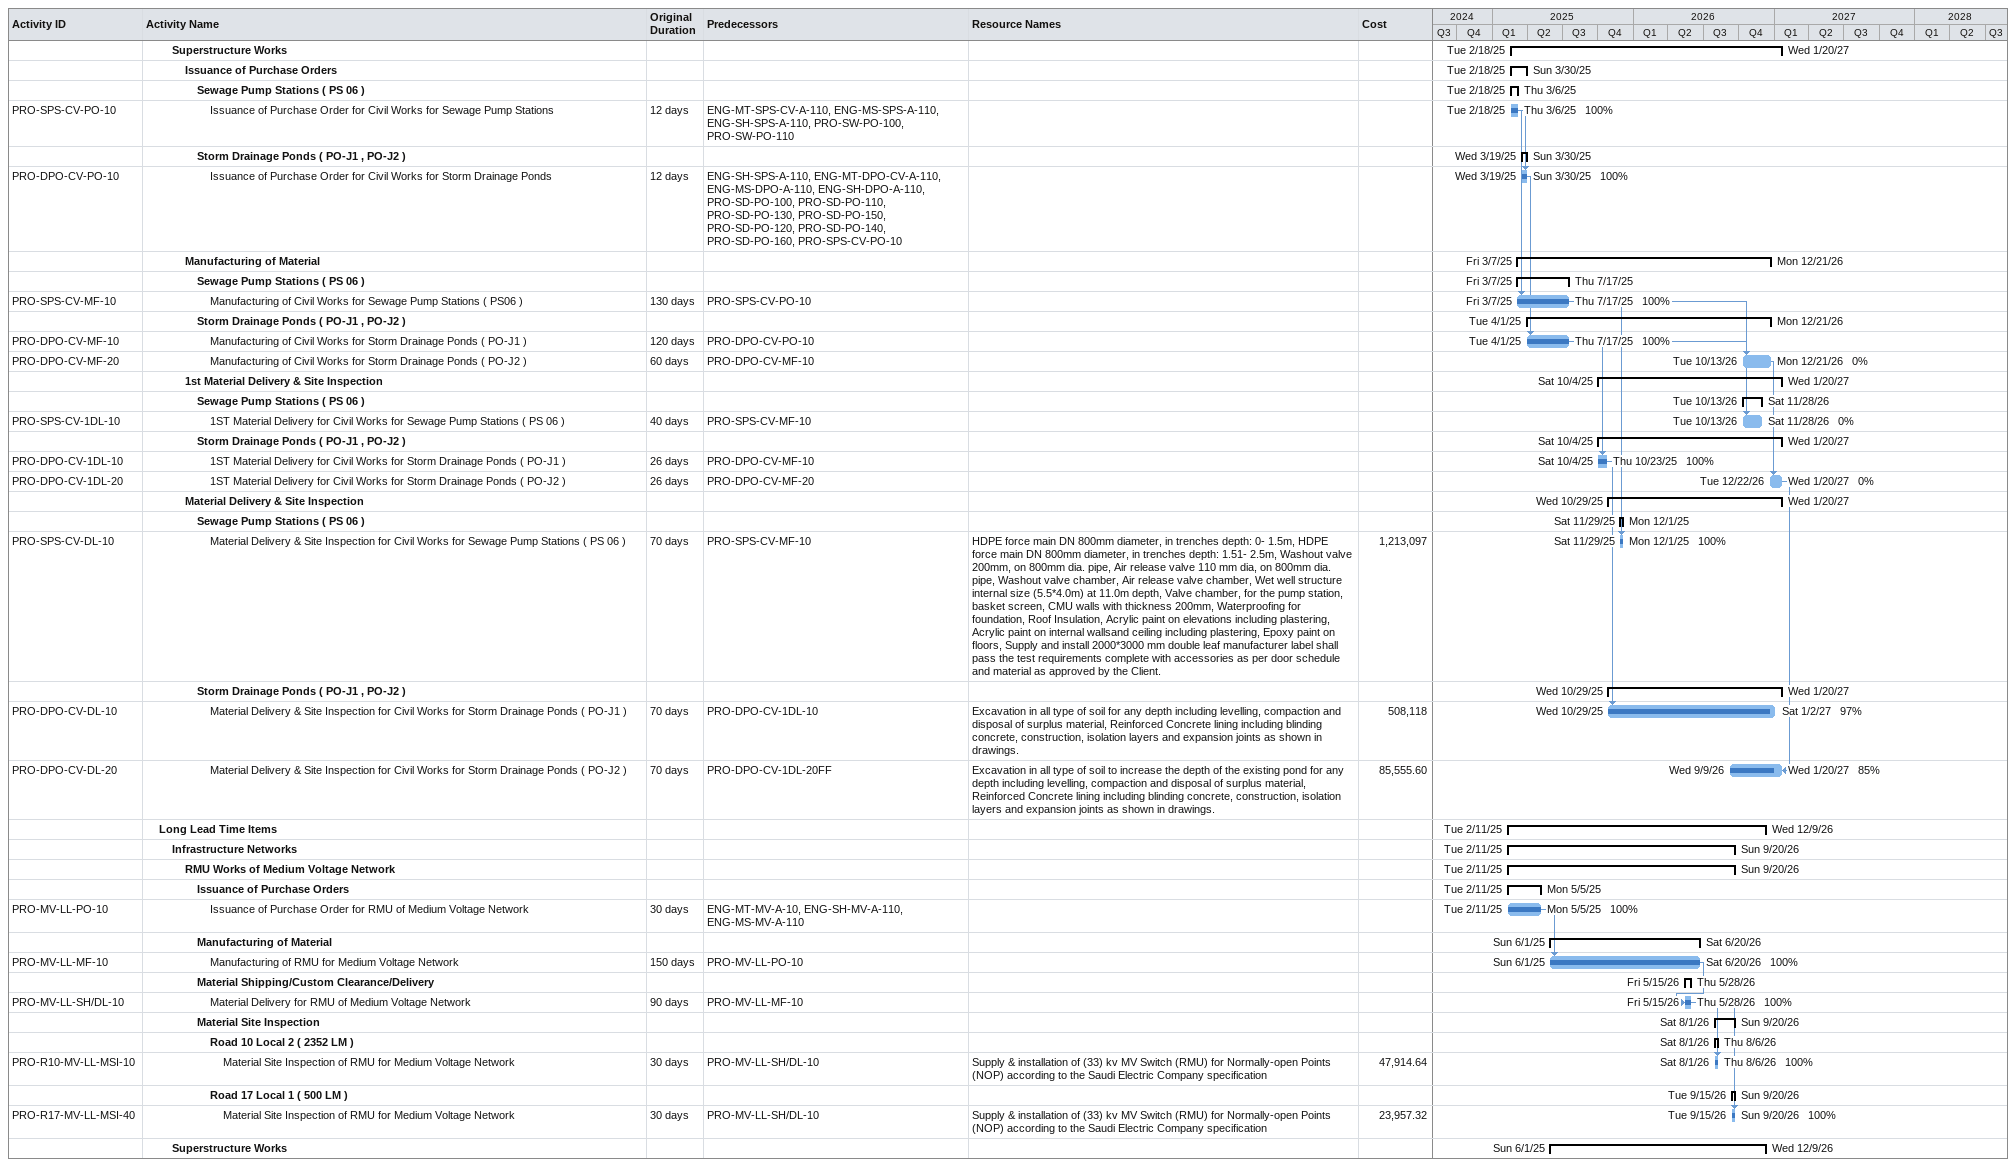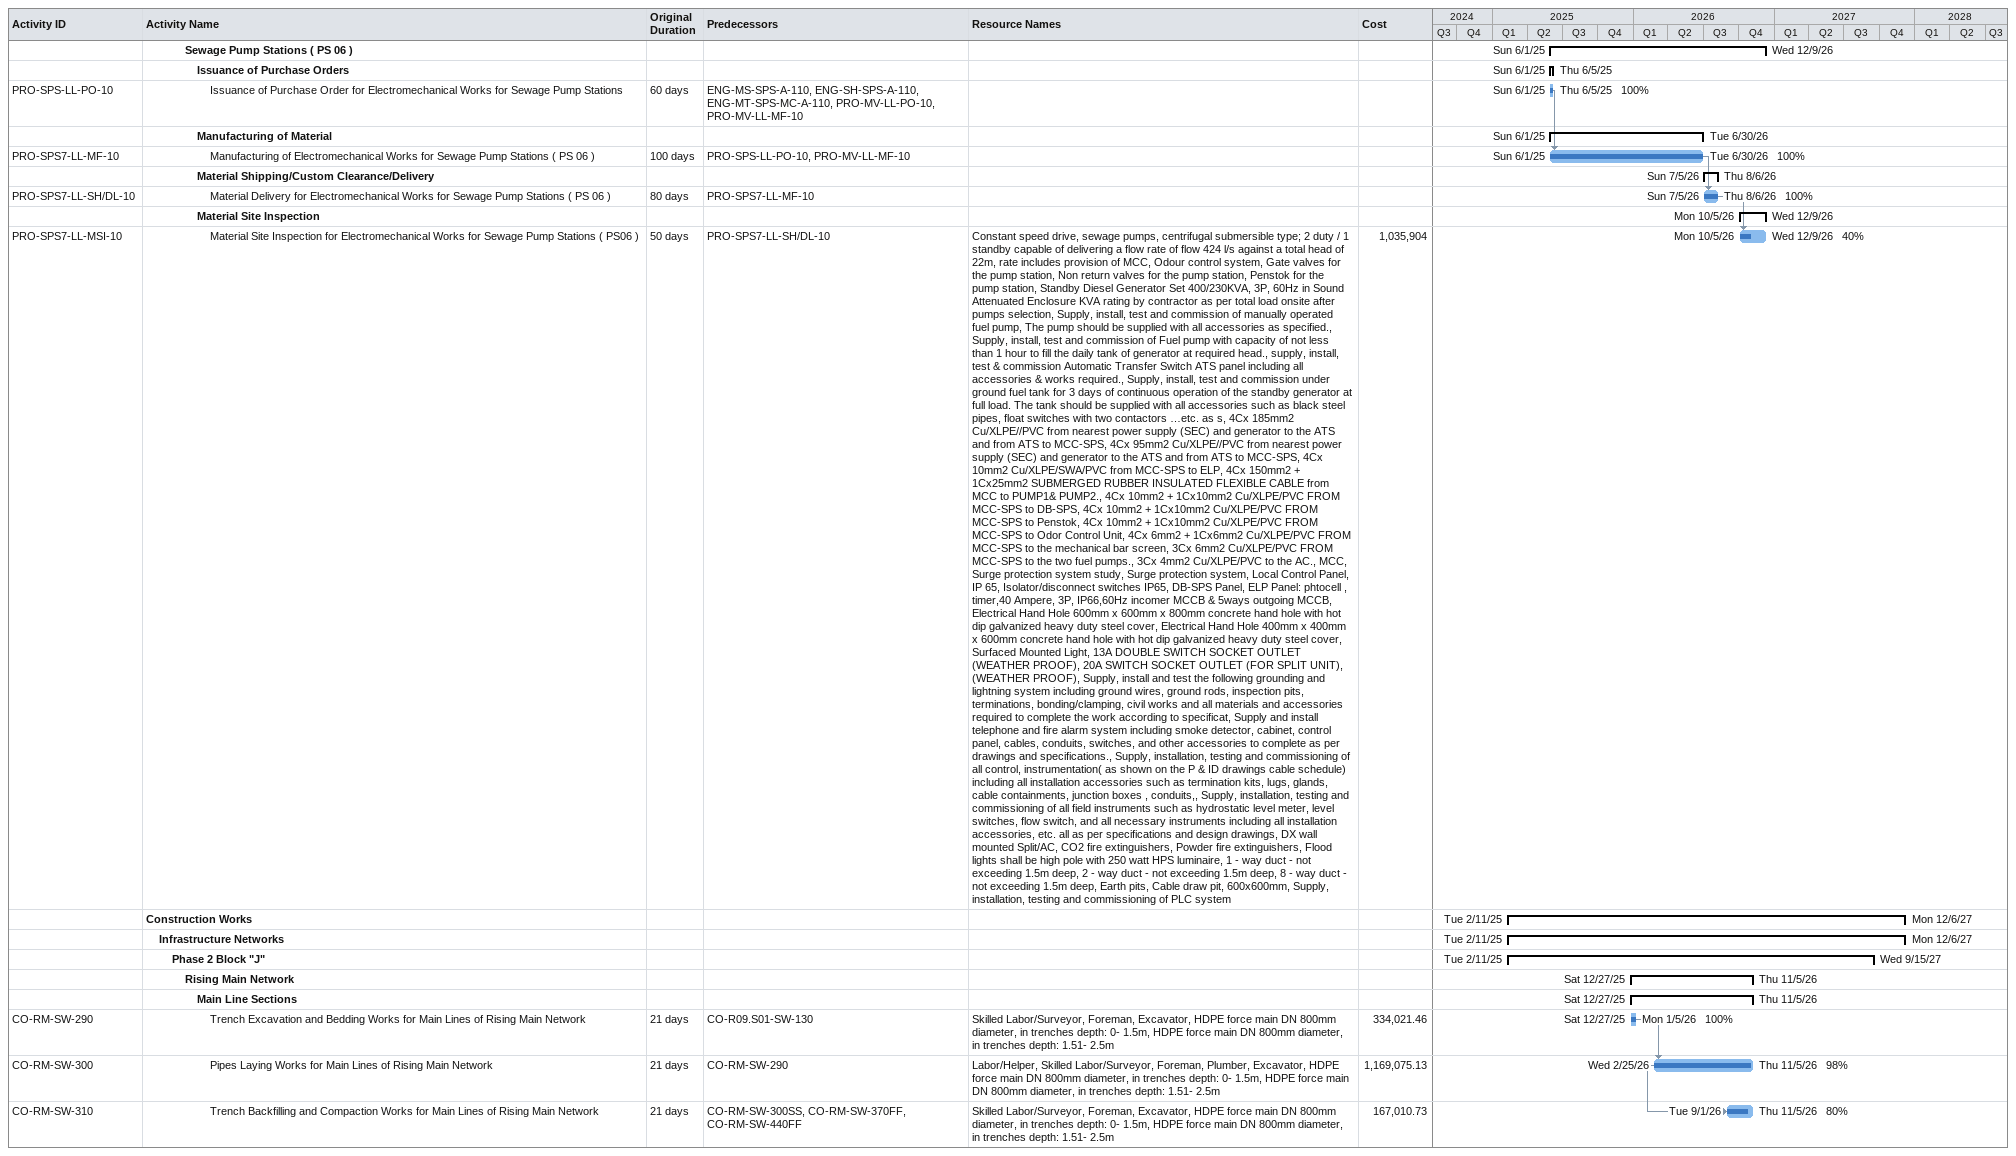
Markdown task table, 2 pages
| ID | Level | Task | Original duration | Start | Finish | Predecessors | Resources | % complete | Cost |
|---|---|---|---|---|---|---|---|---|---|
|  | 3 | **Superstructure Works** |  | 2025-02-18 | 2027-01-20 |  |  |  |  |
|  | 4 | **Issuance of Purchase Orders** |  | 2025-02-18 | 2025-03-30 |  |  |  |  |
|  | 5 | **Sewage Pump Stations ( PS 06 )** |  | 2025-02-18 | 2025-03-06 |  |  |  |  |
| PRO-SPS-CV-PO-10 | 6 | Issuance of Purchase Order for Civil Works for Sewage Pump Stations | 12d | 2025-02-18 | 2025-03-06 | ENG-MT-SPS-CV-A-110, ENG-MS-SPS-A-110, ENG-SH-SPS-A-110, PRO-SW-PO-100, PRO-SW-PO-110 |  | 100 |  |
|  | 5 | **Storm Drainage Ponds ( PO-J1 , PO-J2 )** |  | 2025-03-19 | 2025-03-30 |  |  |  |  |
| PRO-DPO-CV-PO-10 | 6 | Issuance of Purchase Order for Civil Works for Storm Drainage Ponds | 12d | 2025-03-19 | 2025-03-30 | ENG-SH-SPS-A-110, ENG-MT-DPO-CV-A-110, ENG-MS-DPO-A-110, ENG-SH-DPO-A-110, PRO-SD-PO-100, PRO-SD-PO-110, PRO-SD-PO-130, PRO-SD-PO-150, PRO-SD-PO-120, PRO-SD-PO-140, PRO-SD-PO-160, PRO-SPS-CV-PO-10 |  | 100 |  |
|  | 4 | **Manufacturing of Material** |  | 2025-03-07 | 2026-12-21 |  |  |  |  |
|  | 5 | **Sewage Pump Stations ( PS 06 )** |  | 2025-03-07 | 2025-07-17 |  |  |  |  |
| PRO-SPS-CV-MF-10 | 6 | Manufacturing of Civil Works for Sewage Pump Stations ( PS06 ) | 130d | 2025-03-07 | 2025-07-17 | PRO-SPS-CV-PO-10 |  | 100 |  |
|  | 5 | **Storm Drainage Ponds ( PO-J1 , PO-J2 )** |  | 2025-04-01 | 2026-12-21 |  |  |  |  |
| PRO-DPO-CV-MF-10 | 6 | Manufacturing of Civil Works for Storm Drainage Ponds ( PO-J1 ) | 120d | 2025-04-01 | 2025-07-17 | PRO-DPO-CV-PO-10 |  | 100 |  |
| PRO-DPO-CV-MF-20 | 6 | Manufacturing of Civil Works for Storm Drainage Ponds ( PO-J2 ) | 60d | 2026-10-13 | 2026-12-21 | PRO-DPO-CV-MF-10 |  | 0 |  |
|  | 4 | **1st Material Delivery & Site Inspection** |  | 2025-10-04 | 2027-01-20 |  |  |  |  |
|  | 5 | **Sewage Pump Stations ( PS 06 )** |  | 2026-10-13 | 2026-11-28 |  |  |  |  |
| PRO-SPS-CV-1DL-10 | 6 | 1ST Material Delivery for Civil Works for Sewage Pump Stations ( PS 06 ) | 40d | 2026-10-13 | 2026-11-28 | PRO-SPS-CV-MF-10 |  | 0 |  |
|  | 5 | **Storm Drainage Ponds ( PO-J1 , PO-J2 )** |  | 2025-10-04 | 2027-01-20 |  |  |  |  |
| PRO-DPO-CV-1DL-10 | 6 | 1ST Material Delivery for Civil Works for Storm Drainage Ponds ( PO-J1 ) | 26d | 2025-10-04 | 2025-10-23 | PRO-DPO-CV-MF-10 |  | 100 |  |
| PRO-DPO-CV-1DL-20 | 6 | 1ST Material Delivery for Civil Works for Storm Drainage Ponds ( PO-J2 ) | 26d | 2026-12-22 | 2027-01-20 | PRO-DPO-CV-MF-20 |  | 0 |  |
|  | 4 | **Material Delivery & Site Inspection** |  | 2025-10-29 | 2027-01-20 |  |  |  |  |
|  | 5 | **Sewage Pump Stations ( PS 06 )** |  | 2025-11-29 | 2025-12-01 |  |  |  |  |
| PRO-SPS-CV-DL-10 | 6 | Material Delivery & Site Inspection for Civil Works for Sewage Pump Stations ( PS 06 ) | 70d | 2025-11-29 | 2025-12-01 | PRO-SPS-CV-MF-10 | HDPE force main DN 800mm diameter, in trenches depth: 0- 1.5m, HDPE force main DN 800mm diameter, in trenches depth: 1.51- 2.5m, Washout valve 200mm, on 800mm dia. pipe, Air release valve 110 mm dia, on 800mm dia. pipe, Washout valve chamber, Air release valve chamber, Wet well structure internal size (5.5*4.0m) at 11.0m depth, Valve chamber, for the pump station, basket screen, CMU walls with thickness 200mm, Waterproofing for foundation, Roof Insulation, Acrylic paint on elevations including plastering, Acrylic paint on internal wallsand ceiling including plastering, Epoxy paint on floors, Supply and install 2000*3000 mm double leaf manufacturer label shall pass the test requirements complete with accessories as per door schedule and material as approved by the Client. | 100 | 1213097 |
|  | 5 | **Storm Drainage Ponds ( PO-J1 , PO-J2 )** |  | 2025-10-29 | 2027-01-20 |  |  |  |  |
| PRO-DPO-CV-DL-10 | 6 | Material Delivery & Site Inspection for Civil Works for Storm Drainage Ponds ( PO-J1 ) | 70d | 2025-10-29 | 2027-01-02 | PRO-DPO-CV-1DL-10 | Excavation in all type of soil for any depth including levelling, compaction and disposal of surplus material, Reinforced Concrete lining including blinding concrete, construction, isolation layers and expansion joints as shown in drawings. | 97 | 508118 |
| PRO-DPO-CV-DL-20 | 6 | Material Delivery & Site Inspection for Civil Works for Storm Drainage Ponds ( PO-J2 ) | 70d | 2026-09-09 | 2027-01-20 | PRO-DPO-CV-1DL-20FF | Excavation in all type of soil to increase the depth of the existing pond for any depth including levelling, compaction and disposal of surplus material, Reinforced Concrete lining including blinding concrete, construction, isolation layers and expansion joints as shown in drawings. | 85 | 85555.60 |
|  | 2 | **Long Lead Time Items** |  | 2025-02-11 | 2026-12-09 |  |  |  |  |
|  | 3 | **Infrastructure Networks** |  | 2025-02-11 | 2026-09-20 |  |  |  |  |
|  | 4 | **RMU Works of Medium Voltage Network** |  | 2025-02-11 | 2026-09-20 |  |  |  |  |
|  | 5 | **Issuance of Purchase Orders** |  | 2025-02-11 | 2025-05-05 |  |  |  |  |
| PRO-MV-LL-PO-10 | 6 | Issuance of Purchase Order for RMU of Medium Voltage Network | 30d | 2025-02-11 | 2025-05-05 | ENG-MT-MV-A-10, ENG-SH-MV-A-110, ENG-MS-MV-A-110 |  | 100 |  |
|  | 5 | **Manufacturing of Material** |  | 2025-06-01 | 2026-06-20 |  |  |  |  |
| PRO-MV-LL-MF-10 | 6 | Manufacturing of RMU for Medium Voltage Network | 150d | 2025-06-01 | 2026-06-20 | PRO-MV-LL-PO-10 |  | 100 |  |
|  | 5 | **Material Shipping/Custom Clearance/Delivery** |  | 2026-05-15 | 2026-05-28 |  |  |  |  |
| PRO-MV-LL-SH/DL-10 | 6 | Material Delivery for RMU of Medium Voltage Network | 90d | 2026-05-15 | 2026-05-28 | PRO-MV-LL-MF-10 |  | 100 |  |
|  | 5 | **Material Site Inspection** |  | 2026-08-01 | 2026-09-20 |  |  |  |  |
|  | 6 | **Road 10 Local 2 ( 2352 LM )** |  | 2026-08-01 | 2026-08-06 |  |  |  |  |
| PRO-R10-MV-LL-MSI-10 | 7 | Material Site Inspection of RMU for Medium Voltage Network | 30d | 2026-08-01 | 2026-08-06 | PRO-MV-LL-SH/DL-10 | Supply & installation of (33) kv MV Switch (RMU) for Normally-open Points (NOP) according to the Saudi Electric Company specification | 100 | 47914.64 |
|  | 6 | **Road 17 Local 1 ( 500 LM )** |  | 2026-09-15 | 2026-09-20 |  |  |  |  |
| PRO-R17-MV-LL-MSI-40 | 7 | Material Site Inspection of RMU for Medium Voltage Network | 30d | 2026-09-15 | 2026-09-20 | PRO-MV-LL-SH/DL-10 | Supply & installation of (33) kv MV Switch (RMU) for Normally-open Points (NOP) according to the Saudi Electric Company specification | 100 | 23957.32 |
|  | 3 | **Superstructure Works** |  | 2025-06-01 | 2026-12-09 |  |  |  |  |
|  | 4 | **Sewage Pump Stations ( PS 06 )** |  | 2025-06-01 | 2026-12-09 |  |  |  |  |
|  | 5 | **Issuance of Purchase Orders** |  | 2025-06-01 | 2025-06-05 |  |  |  |  |
| PRO-SPS-LL-PO-10 | 6 | Issuance of Purchase Order for Electromechanical Works for Sewage Pump Stations | 60d | 2025-06-01 | 2025-06-05 | ENG-MS-SPS-A-110, ENG-SH-SPS-A-110, ENG-MT-SPS-MC-A-110, PRO-MV-LL-PO-10, PRO-MV-LL-MF-10 |  | 100 |  |
|  | 5 | **Manufacturing of Material** |  | 2025-06-01 | 2026-06-30 |  |  |  |  |
| PRO-SPS7-LL-MF-10 | 6 | Manufacturing of Electromechanical Works for Sewage Pump Stations ( PS 06 ) | 100d | 2025-06-01 | 2026-06-30 | PRO-SPS-LL-PO-10, PRO-MV-LL-MF-10 |  | 100 |  |
|  | 5 | **Material Shipping/Custom Clearance/Delivery** |  | 2026-07-05 | 2026-08-06 |  |  |  |  |
| PRO-SPS7-LL-SH/DL-10 | 6 | Material Delivery for Electromechanical Works for Sewage Pump Stations ( PS 06 ) | 80d | 2026-07-05 | 2026-08-06 | PRO-SPS7-LL-MF-10 |  | 100 |  |
|  | 5 | **Material Site Inspection** |  | 2026-10-05 | 2026-12-09 |  |  |  |  |
| PRO-SPS7-LL-MSI-10 | 6 | Material Site Inspection for Electromechanical Works for Sewage Pump Stations ( PS06 ) | 50d | 2026-10-05 | 2026-12-09 | PRO-SPS7-LL-SH/DL-10 | Constant speed drive, sewage pumps, centrifugal submersible type; 2 duty / 1 standby capable of delivering a flow rate of flow 424 l/s against a total head of 22m, rate includes provision of MCC, Odour control system, Gate valves for the pump station, Non return valves for the pump station, Penstok for the pump station, Standby Diesel Generator Set 400/230KVA, 3P, 60Hz in Sound Attenuated Enclosure KVA rating by contractor as per total load onsite after pumps selection, Supply, install, test and commission of manually operated fuel pump, The pump should be supplied with all accessories as specified., Supply, install, test and commission of Fuel pump with capacity of not less than 1 hour to fill the daily tank of generator at required head., supply, install, test & commission Automatic Transfer Switch ATS panel including all accessories & works required., Supply, install, test and commission under ground fuel tank for 3 days of continuous operation of the standby generator at full load. The tank should be supplied with all accessories such as black steel pipes, float switches with two contactors …etc. as s, 4Cx 185mm2 Cu/XLPE//PVC from nearest power supply (SEC) and generator to the ATS and from ATS to MCC-SPS, 4Cx 95mm2 Cu/XLPE//PVC from nearest power supply (SEC) and generator to the ATS and from ATS to MCC-SPS, 4Cx 10mm2 Cu/XLPE/SWA/PVC from MCC-SPS to ELP, 4Cx 150mm2 + 1Cx25mm2 SUBMERGED RUBBER INSULATED FLEXIBLE CABLE from MCC to PUMP1& PUMP2., 4Cx 10mm2 + 1Cx10mm2 Cu/XLPE/PVC FROM MCC-SPS to DB-SPS, 4Cx 10mm2 + 1Cx10mm2 Cu/XLPE/PVC FROM MCC-SPS to Penstok, 4Cx 10mm2 + 1Cx10mm2 Cu/XLPE/PVC FROM MCC-SPS to Odor Control Unit, 4Cx 6mm2 + 1Cx6mm2 Cu/XLPE/PVC FROM MCC-SPS to the mechanical bar screen, 3Cx 6mm2 Cu/XLPE/PVC FROM MCC-SPS to the two fuel pumps., 3Cx 4mm2 Cu/XLPE/PVC to the AC., MCC, Surge protection system study, Surge protection system, Local Control Panel, IP 65, Isolator/disconnect switches IP65, DB-SPS Panel, ELP Panel: phtocell , timer,40 Ampere, 3P, IP66,60Hz incomer MCCB & 5ways outgoing MCCB, Electrical Hand Hole 600mm x 600mm x 800mm concrete hand hole with hot dip galvanized heavy duty steel cover, Electrical Hand Hole 400mm x 400mm x 600mm concrete hand hole with hot dip galvanized heavy duty steel cover, Surfaced Mounted Light, 13A DOUBLE SWITCH SOCKET OUTLET (WEATHER PROOF), 20A SWITCH SOCKET OUTLET (FOR SPLIT UNIT), (WEATHER PROOF), Supply, install and test the following grounding and lightning system including ground wires, ground rods, inspection pits, terminations, bonding/clamping, civil works and all materials and accessories required to complete the work according to specificat, Supply and install telephone and fire alarm system including smoke detector, cabinet, control panel, cables, conduits, switches, and other accessories to complete as per drawings and specifications., Supply, installation, testing and commissioning of all control, instrumentation( as shown on the P & ID drawings cable schedule) including all installation accessories such as termination kits, lugs, glands, cable containments, junction boxes , conduits,, Supply, installation, testing and commissioning of all field instruments such as hydrostatic level meter, level switches, flow switch, and all necessary instruments including all installation accessories, etc. all as per specifications and design drawings, DX wall mounted Split/AC, CO2 fire extinguishers, Powder fire extinguishers, Flood lights shall be high pole with 250 watt HPS luminaire, 1 - way duct - not exceeding 1.5m deep, 2 - way duct - not exceeding 1.5m deep, 8 - way duct - not exceeding 1.5m deep, Earth pits, Cable draw pit, 600x600mm, Supply, installation, testing and commissioning of PLC system | 40 | 1035904 |
|  | 1 | **Construction Works** |  | 2025-02-11 | 2027-12-06 |  |  |  |  |
|  | 2 | **Infrastructure Networks** |  | 2025-02-11 | 2027-12-06 |  |  |  |  |
|  | 3 | **Phase 2 Block "J"** |  | 2025-02-11 | 2027-09-15 |  |  |  |  |
|  | 4 | **Rising Main Network** |  | 2025-12-27 | 2026-11-05 |  |  |  |  |
|  | 5 | **Main Line Sections** |  | 2025-12-27 | 2026-11-05 |  |  |  |  |
| CO-RM-SW-290 | 6 | Trench Excavation and Bedding Works for Main Lines of Rising Main Network | 21d | 2025-12-27 | 2026-01-05 | CO-R09.S01-SW-130 | Skilled Labor/Surveyor, Foreman, Excavator, HDPE force main DN 800mm diameter, in trenches depth: 0- 1.5m, HDPE force main DN 800mm diameter, in trenches depth: 1.51- 2.5m | 100 | 334021.46 |
| CO-RM-SW-300 | 6 | Pipes Laying Works for Main Lines of Rising Main Network | 21d | 2026-02-25 | 2026-11-05 | CO-RM-SW-290 | Labor/Helper, Skilled Labor/Surveyor, Foreman, Plumber, Excavator, HDPE force main DN 800mm diameter, in trenches depth: 0- 1.5m, HDPE force main DN 800mm diameter, in trenches depth: 1.51- 2.5m | 98 | 1169075.13 |
| CO-RM-SW-310 | 6 | Trench Backfilling and Compaction Works for Main Lines of Rising Main Network | 21d | 2026-09-01 | 2026-11-05 | CO-RM-SW-300SS, CO-RM-SW-370FF, CO-RM-SW-440FF | Skilled Labor/Surveyor, Foreman, Excavator, HDPE force main DN 800mm diameter, in trenches depth: 0- 1.5m, HDPE force main DN 800mm diameter, in trenches depth: 1.51- 2.5m | 80 | 167010.73 |
